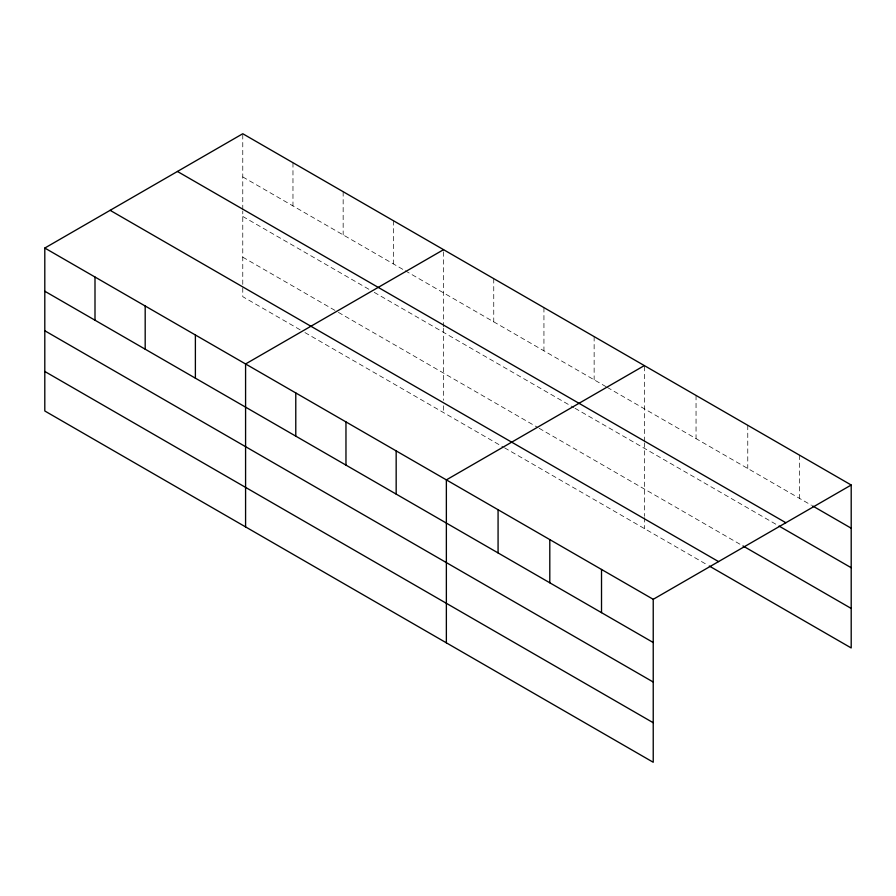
<?xml version="1.0" encoding="UTF-8"?>
<svg xmlns="http://www.w3.org/2000/svg" width="896" height="896" viewBox="0 0 896 896"><rect width="100%" height="100%" fill="white"/><g stroke="black" fill="none" stroke-linecap="round" stroke-linejoin="round"><path stroke-width="0.67" stroke-dasharray="4.48 3.36" d="M242.771 284.424L242.771 211.008M242.771 209.642L242.771 133.739M443.554 328.283L443.554 400.344M443.554 326.928L443.554 249.67M644.336 442.848L644.336 516.264M644.336 441.482L644.336 365.59M242.771 176.938L404.107 270.088M405.306 270.782L606.088 386.702M607.286 387.386L811.507 505.299M242.771 216.451L369.454 289.598M374.237 292.354L573.821 407.59M575.019 408.274L777.84 525.37M242.771 257.174L337.187 311.674M338.386 312.368L537.97 427.605M539.157 428.288L741.754 545.25M300.138 329.806L242.771 296.688L242.771 285.779M304.92 332.562L503.306 447.104M504.504 447.798L708.075 565.331M799.478 455.157L799.478 498.355M747.768 425.298L747.768 468.496M696.046 395.438L696.046 438.637M644.336 517.619L644.336 528.528M594.138 336.605L594.138 379.803M543.939 307.63L543.939 350.818M493.752 278.645L493.752 321.843M443.554 405.787L443.554 412.608M393.355 220.685L393.355 263.883M343.157 191.71L343.157 234.898M292.97 162.725L292.97 205.923"/><path stroke-width="1.34" d="M44.8 248.046L653.229 599.312L653.229 762.261L44.8 410.984L44.8 248.046L242.771 133.739L851.2 485.016L851.2 647.954L709.285 566.026M443.554 249.67L245.582 363.966L245.582 526.904M644.336 365.59L446.365 479.886L446.365 642.824M653.229 599.312L851.2 485.016M812.717 505.994L851.2 528.214M177.442 171.461L785.87 522.738M779.038 526.064L851.2 567.728M742.952 545.944L851.2 608.44M110.13 210.325L718.558 561.602M44.8 291.234L653.229 642.51M44.8 330.747L653.229 682.024M44.8 371.47L653.229 722.736M601.518 569.453L601.518 612.651M549.797 539.594L549.797 582.792M498.075 509.746L498.075 552.933M396.166 450.901L396.166 494.099M345.968 421.926L345.968 465.114M295.781 392.941L295.781 436.139M195.384 334.981L195.384 378.179M145.186 306.006L145.186 349.194M94.998 277.021L94.998 320.219"/></g></svg>
